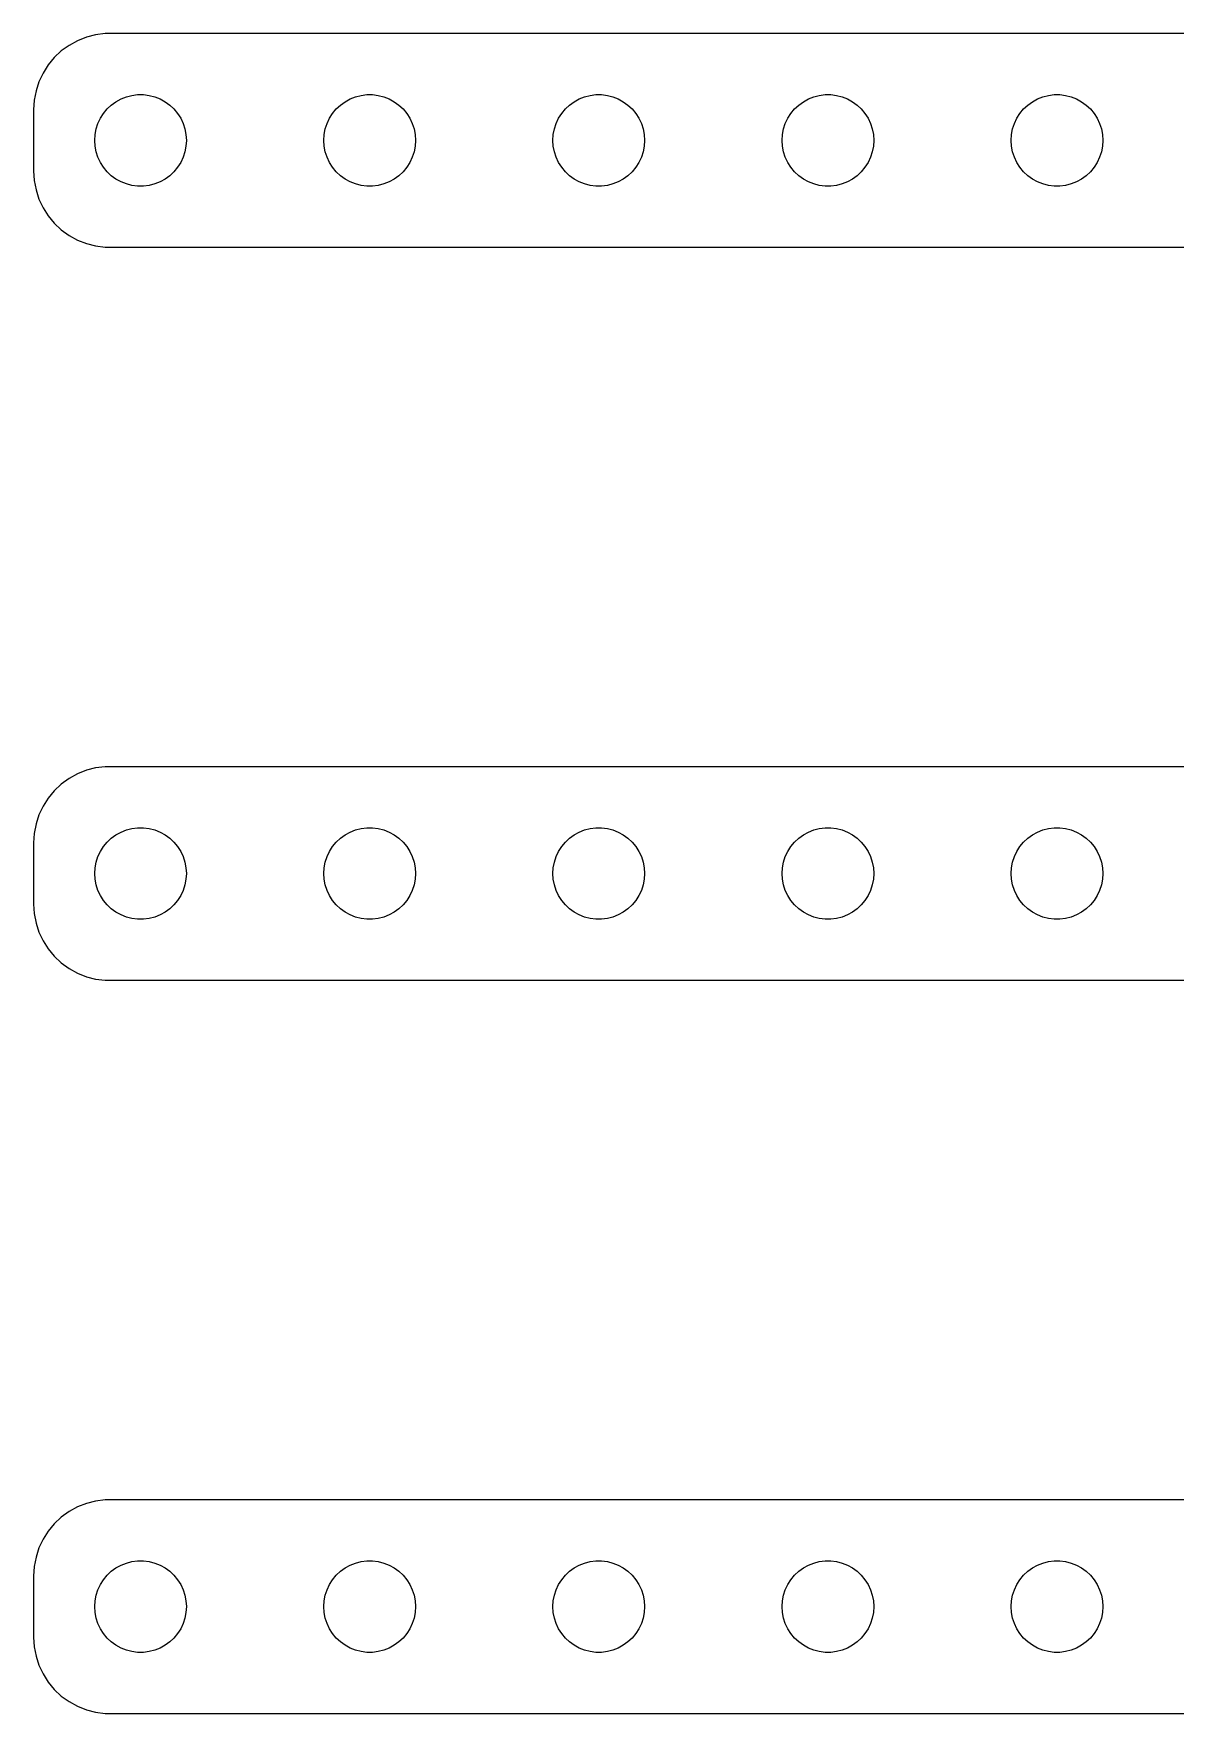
# Model space of a CAD drawing. Header units: metres. Extents: x -75 to 75, y 45 to 99.
# Drawn here: x -74.8 to -37.4, y 44.5 to 99.5 of the extents above; entities that cross this region are included whole.
import ezdxf

# ---------------------------------------------------------------- set-up
doc = ezdxf.new("R2010")
doc.units = ezdxf.units.M

msp = doc.modelspace()

# ---------------------------------------------------------------- linework, layer by layer
for p, q in [((-73.5896, 99.1108), (-73.8436, 98.9263)), ((-73.3144, 99.2621), (-73.5896, 99.1108)), ((-73.0225, 99.3776), (-73.3144, 99.2621)), ((-72.7184, 99.4557), (-73.0225, 99.3776)), ((-72.407, 99.4951), (-72.7184, 99.4557)), ((72.407, 99.4951), (-72.407, 99.4951)), ((-74.2725, 98.4695), (-74.4408, 98.2044)), ((-74.0724, 98.7114), (-74.2725, 98.4695)), ((-73.8436, 98.9263), (-74.0724, 98.7114)), ((-74.5744, 97.9203), (-74.6714, 97.6217)), ((-74.4408, 98.2044), (-74.5744, 97.9203)), ((-74.6714, 97.6217), (-74.7303, 97.3133)), ((-72.0537, 97.2665), (-71.8887, 97.3572)), ((-71.8887, 97.3572), (-71.7135, 97.4266)), ((-71.7135, 97.4266), (-71.5311, 97.4734)), ((-71.5311, 97.4734), (-71.3442, 97.497)), ((-71.3442, 97.497), (-71.1558, 97.497)), ((-71.1558, 97.497), (-70.9689, 97.4734)), ((-70.9689, 97.4734), (-70.7865, 97.4266)), ((-70.7865, 97.4266), (-70.6113, 97.3572)), ((-70.6113, 97.3572), (-70.4463, 97.2665)), ((-64.5537, 97.2665), (-64.3887, 97.3572)), ((-64.3887, 97.3572), (-64.2135, 97.4266)), ((-64.2135, 97.4266), (-64.0311, 97.4734)), ((-64.0311, 97.4734), (-63.8442, 97.497)), ((-63.8442, 97.497), (-63.6558, 97.497)), ((-63.6558, 97.497), (-63.4689, 97.4734)), ((-63.4689, 97.4734), (-63.2865, 97.4266)), ((-63.2865, 97.4266), (-63.1113, 97.3572)), ((-63.1113, 97.3572), (-62.9463, 97.2665)), ((-57.0537, 97.2665), (-56.8887, 97.3572)), ((-56.8887, 97.3572), (-56.7135, 97.4266)), ((-56.7135, 97.4266), (-56.5311, 97.4734)), ((-56.5311, 97.4734), (-56.3442, 97.497)), ((-56.3442, 97.497), (-56.1558, 97.497)), ((-56.1558, 97.497), (-55.9689, 97.4734)), ((-55.9689, 97.4734), (-55.7865, 97.4266)), ((-55.7865, 97.4266), (-55.6113, 97.3572)), ((-55.6113, 97.3572), (-55.4463, 97.2665)), ((-49.5537, 97.2665), (-49.3887, 97.3572)), ((-49.3887, 97.3572), (-49.2135, 97.4266)), ((-49.2135, 97.4266), (-49.0311, 97.4734)), ((-49.0311, 97.4734), (-48.8442, 97.497)), ((-48.8442, 97.497), (-48.6558, 97.497)), ((-48.6558, 97.497), (-48.4689, 97.4734)), ((-48.4689, 97.4734), (-48.2865, 97.4266)), ((-48.2865, 97.4266), (-48.1113, 97.3572)), ((-48.1113, 97.3572), (-47.9463, 97.2665)), ((-42.0537, 97.2665), (-41.8887, 97.3572)), ((-41.8887, 97.3572), (-41.7135, 97.4266)), ((-41.7135, 97.4266), (-41.5311, 97.4734)), ((-41.5311, 97.4734), (-41.3442, 97.497)), ((-41.3442, 97.497), (-41.1558, 97.497)), ((-41.1558, 97.497), (-40.9689, 97.4734)), ((-40.9689, 97.4734), (-40.7865, 97.4266)), ((-40.7865, 97.4266), (-40.6113, 97.3572)), ((-40.6113, 97.3572), (-40.4463, 97.2665)), ((-74.7303, 97.3133), (-74.75, 97)), ((-74.75, 97), (-74.75, 95)), ((-72.5645, 96.7226), (-72.4635, 96.8817)), ((-72.4635, 96.8817), (-72.3434, 97.0268)), ((-72.3434, 97.0268), (-72.2061, 97.1558)), ((-72.2061, 97.1558), (-72.0537, 97.2665)), ((-70.4463, 97.2665), (-70.2939, 97.1558)), ((-70.2939, 97.1558), (-70.1565, 97.0268)), ((-70.1565, 97.0268), (-70.0365, 96.8817)), ((-70.0365, 96.8817), (-69.9355, 96.7226)), ((-65.0645, 96.7226), (-64.9635, 96.8817)), ((-64.9635, 96.8817), (-64.8434, 97.0268)), ((-64.8434, 97.0268), (-64.7061, 97.1558)), ((-64.7061, 97.1558), (-64.5537, 97.2665)), ((-62.9463, 97.2665), (-62.7939, 97.1558)), ((-62.7939, 97.1558), (-62.6565, 97.0268)), ((-62.6565, 97.0268), (-62.5365, 96.8817)), ((-62.5365, 96.8817), (-62.4355, 96.7226)), ((-57.5645, 96.7226), (-57.4635, 96.8817)), ((-57.4635, 96.8817), (-57.3434, 97.0268)), ((-57.3434, 97.0268), (-57.2061, 97.1558)), ((-57.2061, 97.1558), (-57.0537, 97.2665)), ((-55.4463, 97.2665), (-55.2939, 97.1558)), ((-55.2939, 97.1558), (-55.1565, 97.0268)), ((-55.1565, 97.0268), (-55.0365, 96.8817)), ((-55.0365, 96.8817), (-54.9355, 96.7226)), ((-50.0645, 96.7226), (-49.9635, 96.8817)), ((-49.9635, 96.8817), (-49.8434, 97.0268)), ((-49.8434, 97.0268), (-49.7061, 97.1558)), ((-49.7061, 97.1558), (-49.5537, 97.2665)), ((-47.9463, 97.2665), (-47.7939, 97.1558)), ((-47.7939, 97.1558), (-47.6565, 97.0268)), ((-47.6565, 97.0268), (-47.5365, 96.8817)), ((-47.5365, 96.8817), (-47.4355, 96.7226)), ((-42.5645, 96.7226), (-42.4635, 96.8817)), ((-42.4635, 96.8817), (-42.3434, 97.0268)), ((-42.3434, 97.0268), (-42.2061, 97.1558)), ((-42.2061, 97.1558), (-42.0537, 97.2665)), ((-40.4463, 97.2665), (-40.2939, 97.1558)), ((-40.2939, 97.1558), (-40.1565, 97.0268)), ((-40.1565, 97.0268), (-40.0365, 96.8817)), ((-40.0365, 96.8817), (-39.9355, 96.7226)), ((-72.7382, 96.188), (-72.7029, 96.373)), ((-72.7029, 96.373), (-72.6447, 96.5522)), ((-72.6447, 96.5522), (-72.5645, 96.7226)), ((-69.9355, 96.7226), (-69.8553, 96.5522)), ((-69.8553, 96.5522), (-69.7971, 96.373)), ((-69.7971, 96.373), (-69.7618, 96.188)), ((-65.2382, 96.188), (-65.2029, 96.373)), ((-65.2029, 96.373), (-65.1447, 96.5522)), ((-65.1447, 96.5522), (-65.0645, 96.7226)), ((-62.4355, 96.7226), (-62.3553, 96.5522)), ((-62.3553, 96.5522), (-62.2971, 96.373)), ((-62.2971, 96.373), (-62.2618, 96.188)), ((-57.7382, 96.188), (-57.7029, 96.373)), ((-57.7029, 96.373), (-57.6447, 96.5522)), ((-57.6447, 96.5522), (-57.5645, 96.7226)), ((-54.9355, 96.7226), (-54.8553, 96.5522)), ((-54.8553, 96.5522), (-54.7971, 96.373)), ((-54.7971, 96.373), (-54.7618, 96.188)), ((-50.2382, 96.188), (-50.2029, 96.373)), ((-50.2029, 96.373), (-50.1447, 96.5522)), ((-50.1447, 96.5522), (-50.0645, 96.7226)), ((-47.4355, 96.7226), (-47.3553, 96.5522)), ((-47.3553, 96.5522), (-47.2971, 96.373)), ((-47.2971, 96.373), (-47.2618, 96.188)), ((-42.7382, 96.188), (-42.7029, 96.373)), ((-42.7029, 96.373), (-42.6447, 96.5522)), ((-42.6447, 96.5522), (-42.5645, 96.7226)), ((-39.9355, 96.7226), (-39.8553, 96.5522)), ((-39.8553, 96.5522), (-39.7971, 96.373)), ((-39.7971, 96.373), (-39.7618, 96.188)), ((-72.75, 96), (-72.7382, 96.188)), ((-72.7382, 95.812), (-72.75, 96)), ((-72.7029, 95.627), (-72.7382, 95.812)), ((-69.7618, 95.812), (-69.7971, 95.627)), ((-69.7618, 96.188), (-69.75, 96)), ((-69.75, 96), (-69.7618, 95.812)), ((-65.25, 96), (-65.2382, 96.188)), ((-65.2382, 95.812), (-65.25, 96)), ((-65.2029, 95.627), (-65.2382, 95.812)), ((-62.2618, 95.812), (-62.2971, 95.627)), ((-62.2618, 96.188), (-62.25, 96)), ((-62.25, 96), (-62.2618, 95.812)), ((-57.75, 96), (-57.7382, 96.188)), ((-57.7382, 95.812), (-57.75, 96)), ((-57.7029, 95.627), (-57.7382, 95.812)), ((-54.7618, 95.812), (-54.7971, 95.627)), ((-54.7618, 96.188), (-54.75, 96)), ((-54.75, 96), (-54.7618, 95.812)), ((-50.25, 96), (-50.2382, 96.188)), ((-50.2382, 95.812), (-50.25, 96)), ((-50.2029, 95.627), (-50.2382, 95.812)), ((-47.2618, 95.812), (-47.2971, 95.627)), ((-47.2618, 96.188), (-47.25, 96)), ((-47.25, 96), (-47.2618, 95.812)), ((-42.75, 96), (-42.7382, 96.188)), ((-42.7382, 95.812), (-42.75, 96)), ((-42.7029, 95.627), (-42.7382, 95.812)), ((-39.7618, 95.812), (-39.7971, 95.627)), ((-39.7618, 96.188), (-39.75, 96)), ((-39.75, 96), (-39.7618, 95.812)), ((-72.6447, 95.4478), (-72.7029, 95.627)), ((-72.5645, 95.2774), (-72.6447, 95.4478)), ((-72.4635, 95.1183), (-72.5645, 95.2774)), ((-69.9355, 95.2774), (-70.0365, 95.1183)), ((-69.8553, 95.4478), (-69.9355, 95.2774)), ((-69.7971, 95.627), (-69.8553, 95.4478)), ((-65.1447, 95.4478), (-65.2029, 95.627)), ((-65.0645, 95.2774), (-65.1447, 95.4478)), ((-64.9635, 95.1183), (-65.0645, 95.2774)), ((-62.4355, 95.2774), (-62.5365, 95.1183)), ((-62.3553, 95.4478), (-62.4355, 95.2774)), ((-62.2971, 95.627), (-62.3553, 95.4478)), ((-57.6447, 95.4478), (-57.7029, 95.627)), ((-57.5645, 95.2774), (-57.6447, 95.4478)), ((-57.4635, 95.1183), (-57.5645, 95.2774)), ((-54.9355, 95.2774), (-55.0365, 95.1183)), ((-54.8553, 95.4478), (-54.9355, 95.2774)), ((-54.7971, 95.627), (-54.8553, 95.4478)), ((-50.1447, 95.4478), (-50.2029, 95.627)), ((-50.0645, 95.2774), (-50.1447, 95.4478)), ((-49.9635, 95.1183), (-50.0645, 95.2774)), ((-47.4355, 95.2774), (-47.5365, 95.1183)), ((-47.3553, 95.4478), (-47.4355, 95.2774)), ((-47.2971, 95.627), (-47.3553, 95.4478)), ((-42.6447, 95.4478), (-42.7029, 95.627)), ((-42.5645, 95.2774), (-42.6447, 95.4478)), ((-42.4635, 95.1183), (-42.5645, 95.2774)), ((-39.9355, 95.2774), (-40.0365, 95.1183)), ((-39.8553, 95.4478), (-39.9355, 95.2774)), ((-39.7971, 95.627), (-39.8553, 95.4478)), ((-74.75, 95), (-74.7303, 94.6867)), ((-74.7303, 94.6867), (-74.6714, 94.3783)), ((-72.3434, 94.9732), (-72.4635, 95.1183)), ((-72.2061, 94.8442), (-72.3434, 94.9732)), ((-72.0537, 94.7335), (-72.2061, 94.8442)), ((-71.8887, 94.6428), (-72.0537, 94.7335)), ((-71.7135, 94.5734), (-71.8887, 94.6428)), ((-70.6113, 94.6428), (-70.7865, 94.5734)), ((-70.4463, 94.7335), (-70.6113, 94.6428)), ((-70.2939, 94.8442), (-70.4463, 94.7335)), ((-70.1565, 94.9732), (-70.2939, 94.8442)), ((-70.0365, 95.1183), (-70.1565, 94.9732)), ((-64.8434, 94.9732), (-64.9635, 95.1183)), ((-64.7061, 94.8442), (-64.8434, 94.9732)), ((-64.5537, 94.7335), (-64.7061, 94.8442)), ((-64.3887, 94.6428), (-64.5537, 94.7335)), ((-64.2135, 94.5734), (-64.3887, 94.6428)), ((-63.1113, 94.6428), (-63.2865, 94.5734)), ((-62.9463, 94.7335), (-63.1113, 94.6428)), ((-62.7939, 94.8442), (-62.9463, 94.7335)), ((-62.6565, 94.9732), (-62.7939, 94.8442)), ((-62.5365, 95.1183), (-62.6565, 94.9732)), ((-57.3434, 94.9732), (-57.4635, 95.1183)), ((-57.2061, 94.8442), (-57.3434, 94.9732)), ((-57.0537, 94.7335), (-57.2061, 94.8442)), ((-56.8887, 94.6428), (-57.0537, 94.7335)), ((-56.7135, 94.5734), (-56.8887, 94.6428)), ((-55.6113, 94.6428), (-55.7865, 94.5734)), ((-55.4463, 94.7335), (-55.6113, 94.6428)), ((-55.2939, 94.8442), (-55.4463, 94.7335)), ((-55.1565, 94.9732), (-55.2939, 94.8442)), ((-55.0365, 95.1183), (-55.1565, 94.9732)), ((-49.8434, 94.9732), (-49.9635, 95.1183)), ((-49.7061, 94.8442), (-49.8434, 94.9732)), ((-49.5537, 94.7335), (-49.7061, 94.8442)), ((-49.3887, 94.6428), (-49.5537, 94.7335)), ((-49.2135, 94.5734), (-49.3887, 94.6428)), ((-48.1113, 94.6428), (-48.2865, 94.5734)), ((-47.9463, 94.7335), (-48.1113, 94.6428)), ((-47.7939, 94.8442), (-47.9463, 94.7335)), ((-47.6565, 94.9732), (-47.7939, 94.8442)), ((-47.5365, 95.1183), (-47.6565, 94.9732)), ((-42.3434, 94.9732), (-42.4635, 95.1183)), ((-42.2061, 94.8442), (-42.3434, 94.9732)), ((-42.0537, 94.7335), (-42.2061, 94.8442)), ((-41.8887, 94.6428), (-42.0537, 94.7335)), ((-41.7135, 94.5734), (-41.8887, 94.6428)), ((-40.6113, 94.6428), (-40.7865, 94.5734)), ((-40.4463, 94.7335), (-40.6113, 94.6428)), ((-40.2939, 94.8442), (-40.4463, 94.7335)), ((-40.1565, 94.9732), (-40.2939, 94.8442)), ((-40.0365, 95.1183), (-40.1565, 94.9732)), ((-74.6714, 94.3783), (-74.5744, 94.0797)), ((-74.5744, 94.0797), (-74.4408, 93.7956)), ((-71.5311, 94.5266), (-71.7135, 94.5734)), ((-71.3442, 94.503), (-71.5311, 94.5266)), ((-71.1558, 94.503), (-71.3442, 94.503)), ((-70.9689, 94.5266), (-71.1558, 94.503)), ((-70.7865, 94.5734), (-70.9689, 94.5266)), ((-64.0311, 94.5266), (-64.2135, 94.5734)), ((-63.8442, 94.503), (-64.0311, 94.5266)), ((-63.6558, 94.503), (-63.8442, 94.503)), ((-63.4689, 94.5266), (-63.6558, 94.503)), ((-63.2865, 94.5734), (-63.4689, 94.5266)), ((-56.5311, 94.5266), (-56.7135, 94.5734)), ((-56.3442, 94.503), (-56.5311, 94.5266)), ((-56.1558, 94.503), (-56.3442, 94.503)), ((-55.9689, 94.5266), (-56.1558, 94.503)), ((-55.7865, 94.5734), (-55.9689, 94.5266)), ((-49.0311, 94.5266), (-49.2135, 94.5734)), ((-48.8442, 94.503), (-49.0311, 94.5266)), ((-48.6558, 94.503), (-48.8442, 94.503)), ((-48.4689, 94.5266), (-48.6558, 94.503)), ((-48.2865, 94.5734), (-48.4689, 94.5266)), ((-41.5311, 94.5266), (-41.7135, 94.5734)), ((-41.3442, 94.503), (-41.5311, 94.5266)), ((-41.1558, 94.503), (-41.3442, 94.503)), ((-40.9689, 94.5266), (-41.1558, 94.503)), ((-40.7865, 94.5734), (-40.9689, 94.5266)), ((-74.4408, 93.7956), (-74.2725, 93.5305)), ((-74.2725, 93.5305), (-74.0724, 93.2886)), ((-74.0724, 93.2886), (-73.8436, 93.0737)), ((-73.8436, 93.0737), (-73.5896, 92.8892)), ((-73.5896, 92.8892), (-73.3144, 92.7379)), ((-73.3144, 92.7379), (-73.0225, 92.6224)), ((-73.0225, 92.6224), (-72.7184, 92.5443)), ((-72.7184, 92.5443), (-72.407, 92.5049)), ((-72.407, 92.5049), (72.407, 92.5049)), ((-73.0225, 75.3776), (-73.3144, 75.2621)), ((-72.7184, 75.4557), (-73.0225, 75.3776)), ((-72.407, 75.4951), (-72.7184, 75.4557)), ((72.407, 75.4951), (-72.407, 75.4951)), ((-73.8436, 74.9263), (-74.0724, 74.7114)), ((-73.5896, 75.1108), (-73.8436, 74.9263)), ((-73.3144, 75.2621), (-73.5896, 75.1108)), ((-74.2725, 74.4695), (-74.4408, 74.2044)), ((-74.0724, 74.7114), (-74.2725, 74.4695)), ((-74.5744, 73.9203), (-74.6714, 73.6217)), ((-74.4408, 74.2044), (-74.5744, 73.9203)), ((-74.7303, 73.3133), (-74.75, 73)), ((-74.6714, 73.6217), (-74.7303, 73.3133)), ((-72.3434, 73.0268), (-72.2061, 73.1558)), ((-72.2061, 73.1558), (-72.0537, 73.2665)), ((-72.0537, 73.2665), (-71.8887, 73.3572)), ((-71.8887, 73.3572), (-71.7135, 73.4266)), ((-71.7135, 73.4266), (-71.5311, 73.4734)), ((-71.5311, 73.4734), (-71.3442, 73.497)), ((-71.3442, 73.497), (-71.1558, 73.497)), ((-71.1558, 73.497), (-70.9689, 73.4734)), ((-70.9689, 73.4734), (-70.7865, 73.4266)), ((-70.7865, 73.4266), (-70.6113, 73.3572)), ((-70.6113, 73.3572), (-70.4463, 73.2665)), ((-70.4463, 73.2665), (-70.2939, 73.1558)), ((-70.2939, 73.1558), (-70.1565, 73.0268)), ((-64.8434, 73.0268), (-64.7061, 73.1558)), ((-64.7061, 73.1558), (-64.5537, 73.2665)), ((-64.5537, 73.2665), (-64.3887, 73.3572)), ((-64.3887, 73.3572), (-64.2135, 73.4266)), ((-64.2135, 73.4266), (-64.0311, 73.4734)), ((-64.0311, 73.4734), (-63.8442, 73.497)), ((-63.8442, 73.497), (-63.6558, 73.497)), ((-63.6558, 73.497), (-63.4689, 73.4734)), ((-63.4689, 73.4734), (-63.2865, 73.4266)), ((-63.2865, 73.4266), (-63.1113, 73.3572)), ((-63.1113, 73.3572), (-62.9463, 73.2665)), ((-62.9463, 73.2665), (-62.7939, 73.1558)), ((-62.7939, 73.1558), (-62.6565, 73.0268)), ((-57.3434, 73.0268), (-57.2061, 73.1558)), ((-57.2061, 73.1558), (-57.0537, 73.2665)), ((-57.0537, 73.2665), (-56.8887, 73.3572)), ((-56.8887, 73.3572), (-56.7135, 73.4266)), ((-56.7135, 73.4266), (-56.5311, 73.4734)), ((-56.5311, 73.4734), (-56.3442, 73.497)), ((-56.3442, 73.497), (-56.1558, 73.497)), ((-56.1558, 73.497), (-55.9689, 73.4734)), ((-55.9689, 73.4734), (-55.7865, 73.4266)), ((-55.7865, 73.4266), (-55.6113, 73.3572)), ((-55.6113, 73.3572), (-55.4463, 73.2665)), ((-55.4463, 73.2665), (-55.2939, 73.1558)), ((-55.2939, 73.1558), (-55.1565, 73.0268)), ((-49.8434, 73.0268), (-49.7061, 73.1558)), ((-49.7061, 73.1558), (-49.5537, 73.2665)), ((-49.5537, 73.2665), (-49.3887, 73.3572)), ((-49.3887, 73.3572), (-49.2135, 73.4266)), ((-49.2135, 73.4266), (-49.0311, 73.4734)), ((-49.0311, 73.4734), (-48.8442, 73.497)), ((-48.8442, 73.497), (-48.6558, 73.497)), ((-48.6558, 73.497), (-48.4689, 73.4734)), ((-48.4689, 73.4734), (-48.2865, 73.4266)), ((-48.2865, 73.4266), (-48.1113, 73.3572)), ((-48.1113, 73.3572), (-47.9463, 73.2665)), ((-47.9463, 73.2665), (-47.7939, 73.1558)), ((-47.7939, 73.1558), (-47.6565, 73.0268)), ((-42.3434, 73.0268), (-42.2061, 73.1558)), ((-42.2061, 73.1558), (-42.0537, 73.2665)), ((-42.0537, 73.2665), (-41.8887, 73.3572)), ((-41.8887, 73.3572), (-41.7135, 73.4266)), ((-41.7135, 73.4266), (-41.5311, 73.4734)), ((-41.5311, 73.4734), (-41.3442, 73.497)), ((-41.3442, 73.497), (-41.1558, 73.497)), ((-41.1558, 73.497), (-40.9689, 73.4734)), ((-40.9689, 73.4734), (-40.7865, 73.4266)), ((-40.7865, 73.4266), (-40.6113, 73.3572)), ((-40.6113, 73.3572), (-40.4463, 73.2665)), ((-40.4463, 73.2665), (-40.2939, 73.1558)), ((-40.2939, 73.1558), (-40.1565, 73.0268)), ((-74.75, 73), (-74.75, 71)), ((-72.6447, 72.5522), (-72.5645, 72.7226)), ((-72.5645, 72.7226), (-72.4635, 72.8817)), ((-72.4635, 72.8817), (-72.3434, 73.0268)), ((-70.1565, 73.0268), (-70.0365, 72.8817)), ((-70.0365, 72.8817), (-69.9355, 72.7226)), ((-69.9355, 72.7226), (-69.8553, 72.5522)), ((-65.1447, 72.5522), (-65.0645, 72.7226)), ((-65.0645, 72.7226), (-64.9635, 72.8817)), ((-64.9635, 72.8817), (-64.8434, 73.0268)), ((-62.6565, 73.0268), (-62.5365, 72.8817)), ((-62.5365, 72.8817), (-62.4355, 72.7226)), ((-62.4355, 72.7226), (-62.3553, 72.5522)), ((-57.6447, 72.5522), (-57.5645, 72.7226)), ((-57.5645, 72.7226), (-57.4635, 72.8817)), ((-57.4635, 72.8817), (-57.3434, 73.0268)), ((-55.1565, 73.0268), (-55.0365, 72.8817)), ((-55.0365, 72.8817), (-54.9355, 72.7226)), ((-54.9355, 72.7226), (-54.8553, 72.5522)), ((-50.1447, 72.5522), (-50.0645, 72.7226)), ((-50.0645, 72.7226), (-49.9635, 72.8817)), ((-49.9635, 72.8817), (-49.8434, 73.0268)), ((-47.6565, 73.0268), (-47.5365, 72.8817)), ((-47.5365, 72.8817), (-47.4355, 72.7226)), ((-47.4355, 72.7226), (-47.3553, 72.5522)), ((-42.6447, 72.5522), (-42.5645, 72.7226)), ((-42.5645, 72.7226), (-42.4635, 72.8817)), ((-42.4635, 72.8817), (-42.3434, 73.0268)), ((-40.1565, 73.0268), (-40.0365, 72.8817)), ((-40.0365, 72.8817), (-39.9355, 72.7226)), ((-39.9355, 72.7226), (-39.8553, 72.5522)), ((-72.75, 72), (-72.7382, 72.188)), ((-72.7382, 72.188), (-72.7029, 72.373)), ((-72.7029, 72.373), (-72.6447, 72.5522)), ((-69.8553, 72.5522), (-69.7971, 72.373)), ((-69.7971, 72.373), (-69.7618, 72.188)), ((-69.7618, 72.188), (-69.75, 72)), ((-65.25, 72), (-65.2382, 72.188)), ((-65.2382, 72.188), (-65.2029, 72.373)), ((-65.2029, 72.373), (-65.1447, 72.5522)), ((-62.3553, 72.5522), (-62.2971, 72.373)), ((-62.2971, 72.373), (-62.2618, 72.188)), ((-62.2618, 72.188), (-62.25, 72)), ((-57.75, 72), (-57.7382, 72.188)), ((-57.7382, 72.188), (-57.7029, 72.373)), ((-57.7029, 72.373), (-57.6447, 72.5522)), ((-54.8553, 72.5522), (-54.7971, 72.373)), ((-54.7971, 72.373), (-54.7618, 72.188)), ((-54.7618, 72.188), (-54.75, 72)), ((-50.25, 72), (-50.2382, 72.188)), ((-50.2382, 72.188), (-50.2029, 72.373)), ((-50.2029, 72.373), (-50.1447, 72.5522)), ((-47.3553, 72.5522), (-47.2971, 72.373)), ((-47.2971, 72.373), (-47.2618, 72.188)), ((-47.2618, 72.188), (-47.25, 72)), ((-42.75, 72), (-42.7382, 72.188)), ((-42.7382, 72.188), (-42.7029, 72.373)), ((-42.7029, 72.373), (-42.6447, 72.5522)), ((-39.8553, 72.5522), (-39.7971, 72.373)), ((-39.7971, 72.373), (-39.7618, 72.188)), ((-39.7618, 72.188), (-39.75, 72)), ((-72.7382, 71.812), (-72.75, 72)), ((-72.7029, 71.627), (-72.7382, 71.812)), ((-72.6447, 71.4478), (-72.7029, 71.627)), ((-69.7971, 71.627), (-69.8553, 71.4478)), ((-69.7618, 71.812), (-69.7971, 71.627)), ((-69.75, 72), (-69.7618, 71.812)), ((-65.2382, 71.812), (-65.25, 72)), ((-65.2029, 71.627), (-65.2382, 71.812)), ((-65.1447, 71.4478), (-65.2029, 71.627)), ((-62.2971, 71.627), (-62.3553, 71.4478)), ((-62.2618, 71.812), (-62.2971, 71.627)), ((-62.25, 72), (-62.2618, 71.812)), ((-57.7382, 71.812), (-57.75, 72)), ((-57.7029, 71.627), (-57.7382, 71.812)), ((-57.6447, 71.4478), (-57.7029, 71.627)), ((-54.7971, 71.627), (-54.8553, 71.4478)), ((-54.7618, 71.812), (-54.7971, 71.627)), ((-54.75, 72), (-54.7618, 71.812)), ((-50.2382, 71.812), (-50.25, 72)), ((-50.2029, 71.627), (-50.2382, 71.812)), ((-50.1447, 71.4478), (-50.2029, 71.627)), ((-47.2971, 71.627), (-47.3553, 71.4478)), ((-47.2618, 71.812), (-47.2971, 71.627)), ((-47.25, 72), (-47.2618, 71.812)), ((-42.7382, 71.812), (-42.75, 72)), ((-42.7029, 71.627), (-42.7382, 71.812)), ((-42.6447, 71.4478), (-42.7029, 71.627)), ((-39.7971, 71.627), (-39.8553, 71.4478)), ((-39.7618, 71.812), (-39.7971, 71.627)), ((-39.75, 72), (-39.7618, 71.812)), ((-74.75, 71), (-74.7303, 70.6867)), ((-72.5645, 71.2774), (-72.6447, 71.4478)), ((-72.4635, 71.1183), (-72.5645, 71.2774)), ((-72.3434, 70.9732), (-72.4635, 71.1183)), ((-72.2061, 70.8442), (-72.3434, 70.9732)), ((-70.1565, 70.9732), (-70.2939, 70.8442)), ((-70.0365, 71.1183), (-70.1565, 70.9732)), ((-69.9355, 71.2774), (-70.0365, 71.1183)), ((-69.8553, 71.4478), (-69.9355, 71.2774)), ((-65.0645, 71.2774), (-65.1447, 71.4478)), ((-64.9635, 71.1183), (-65.0645, 71.2774)), ((-64.8434, 70.9732), (-64.9635, 71.1183)), ((-64.7061, 70.8442), (-64.8434, 70.9732)), ((-62.6565, 70.9732), (-62.7939, 70.8442)), ((-62.5365, 71.1183), (-62.6565, 70.9732)), ((-62.4355, 71.2774), (-62.5365, 71.1183)), ((-62.3553, 71.4478), (-62.4355, 71.2774)), ((-57.5645, 71.2774), (-57.6447, 71.4478)), ((-57.4635, 71.1183), (-57.5645, 71.2774)), ((-57.3434, 70.9732), (-57.4635, 71.1183)), ((-57.2061, 70.8442), (-57.3434, 70.9732)), ((-55.1565, 70.9732), (-55.2939, 70.8442)), ((-55.0365, 71.1183), (-55.1565, 70.9732)), ((-54.9355, 71.2774), (-55.0365, 71.1183)), ((-54.8553, 71.4478), (-54.9355, 71.2774)), ((-50.0645, 71.2774), (-50.1447, 71.4478)), ((-49.9635, 71.1183), (-50.0645, 71.2774)), ((-49.8434, 70.9732), (-49.9635, 71.1183)), ((-49.7061, 70.8442), (-49.8434, 70.9732)), ((-47.6565, 70.9732), (-47.7939, 70.8442)), ((-47.5365, 71.1183), (-47.6565, 70.9732)), ((-47.4355, 71.2774), (-47.5365, 71.1183)), ((-47.3553, 71.4478), (-47.4355, 71.2774)), ((-42.5645, 71.2774), (-42.6447, 71.4478)), ((-42.4635, 71.1183), (-42.5645, 71.2774)), ((-42.3434, 70.9732), (-42.4635, 71.1183)), ((-42.2061, 70.8442), (-42.3434, 70.9732)), ((-40.1565, 70.9732), (-40.2939, 70.8442)), ((-40.0365, 71.1183), (-40.1565, 70.9732)), ((-39.9355, 71.2774), (-40.0365, 71.1183)), ((-39.8553, 71.4478), (-39.9355, 71.2774)), ((-74.7303, 70.6867), (-74.6714, 70.3783)), ((-72.0537, 70.7335), (-72.2061, 70.8442)), ((-71.8887, 70.6428), (-72.0537, 70.7335)), ((-71.7135, 70.5734), (-71.8887, 70.6428)), ((-71.5311, 70.5266), (-71.7135, 70.5734)), ((-71.3442, 70.503), (-71.5311, 70.5266)), ((-71.1558, 70.503), (-71.3442, 70.503)), ((-70.9689, 70.5266), (-71.1558, 70.503)), ((-70.7865, 70.5734), (-70.9689, 70.5266)), ((-70.6113, 70.6428), (-70.7865, 70.5734)), ((-70.4463, 70.7335), (-70.6113, 70.6428)), ((-70.2939, 70.8442), (-70.4463, 70.7335)), ((-64.5537, 70.7335), (-64.7061, 70.8442)), ((-64.3887, 70.6428), (-64.5537, 70.7335)), ((-64.2135, 70.5734), (-64.3887, 70.6428)), ((-64.0311, 70.5266), (-64.2135, 70.5734)), ((-63.8442, 70.503), (-64.0311, 70.5266)), ((-63.6558, 70.503), (-63.8442, 70.503)), ((-63.4689, 70.5266), (-63.6558, 70.503)), ((-63.2865, 70.5734), (-63.4689, 70.5266)), ((-63.1113, 70.6428), (-63.2865, 70.5734)), ((-62.9463, 70.7335), (-63.1113, 70.6428)), ((-62.7939, 70.8442), (-62.9463, 70.7335)), ((-57.0537, 70.7335), (-57.2061, 70.8442)), ((-56.8887, 70.6428), (-57.0537, 70.7335)), ((-56.7135, 70.5734), (-56.8887, 70.6428)), ((-56.5311, 70.5266), (-56.7135, 70.5734)), ((-56.3442, 70.503), (-56.5311, 70.5266)), ((-56.1558, 70.503), (-56.3442, 70.503)), ((-55.9689, 70.5266), (-56.1558, 70.503)), ((-55.7865, 70.5734), (-55.9689, 70.5266)), ((-55.6113, 70.6428), (-55.7865, 70.5734)), ((-55.4463, 70.7335), (-55.6113, 70.6428)), ((-55.2939, 70.8442), (-55.4463, 70.7335)), ((-49.5537, 70.7335), (-49.7061, 70.8442)), ((-49.3887, 70.6428), (-49.5537, 70.7335)), ((-49.2135, 70.5734), (-49.3887, 70.6428)), ((-49.0311, 70.5266), (-49.2135, 70.5734)), ((-48.8442, 70.503), (-49.0311, 70.5266)), ((-48.6558, 70.503), (-48.8442, 70.503)), ((-48.4689, 70.5266), (-48.6558, 70.503)), ((-48.2865, 70.5734), (-48.4689, 70.5266)), ((-48.1113, 70.6428), (-48.2865, 70.5734)), ((-47.9463, 70.7335), (-48.1113, 70.6428)), ((-47.7939, 70.8442), (-47.9463, 70.7335)), ((-42.0537, 70.7335), (-42.2061, 70.8442)), ((-41.8887, 70.6428), (-42.0537, 70.7335)), ((-41.7135, 70.5734), (-41.8887, 70.6428)), ((-41.5311, 70.5266), (-41.7135, 70.5734)), ((-41.3442, 70.503), (-41.5311, 70.5266)), ((-41.1558, 70.503), (-41.3442, 70.503)), ((-40.9689, 70.5266), (-41.1558, 70.503)), ((-40.7865, 70.5734), (-40.9689, 70.5266)), ((-40.6113, 70.6428), (-40.7865, 70.5734)), ((-40.4463, 70.7335), (-40.6113, 70.6428)), ((-40.2939, 70.8442), (-40.4463, 70.7335)), ((-74.6714, 70.3783), (-74.5744, 70.0797)), ((-74.5744, 70.0797), (-74.4408, 69.7956)), ((-74.4408, 69.7956), (-74.2725, 69.5305)), ((-74.2725, 69.5305), (-74.0724, 69.2886)), ((-74.0724, 69.2886), (-73.8436, 69.0737)), ((-73.8436, 69.0737), (-73.5896, 68.8892)), ((-73.5896, 68.8892), (-73.3144, 68.7379)), ((-73.3144, 68.7379), (-73.0225, 68.6224)), ((-73.0225, 68.6224), (-72.7184, 68.5443)), ((-72.7184, 68.5443), (-72.407, 68.5049)), ((-72.407, 68.5049), (72.407, 68.5049)), ((-73.3144, 51.2621), (-73.5896, 51.1108)), ((-73.0225, 51.3776), (-73.3144, 51.2621)), ((-72.7184, 51.4557), (-73.0225, 51.3776)), ((-72.407, 51.4951), (-72.7184, 51.4557)), ((72.407, 51.4951), (-72.407, 51.4951)), ((-74.0724, 50.7114), (-74.2725, 50.4695)), ((-73.8436, 50.9263), (-74.0724, 50.7114)), ((-73.5896, 51.1108), (-73.8436, 50.9263)), ((-74.4408, 50.2044), (-74.5744, 49.9203)), ((-74.2725, 50.4695), (-74.4408, 50.2044)), ((-74.6714, 49.6217), (-74.7303, 49.3133)), ((-74.5744, 49.9203), (-74.6714, 49.6217)), ((-71.5311, 49.4734), (-71.3442, 49.497)), ((-71.3442, 49.497), (-71.1558, 49.497)), ((-71.1558, 49.497), (-70.9689, 49.4734)), ((-64.0311, 49.4734), (-63.8442, 49.497)), ((-63.8442, 49.497), (-63.6558, 49.497)), ((-63.6558, 49.497), (-63.4689, 49.4734)), ((-56.5311, 49.4734), (-56.3442, 49.497)), ((-56.3442, 49.497), (-56.1558, 49.497)), ((-56.1558, 49.497), (-55.9689, 49.4734)), ((-49.0311, 49.4734), (-48.8442, 49.497)), ((-48.8442, 49.497), (-48.6558, 49.497)), ((-48.6558, 49.497), (-48.4689, 49.4734)), ((-41.5311, 49.4734), (-41.3442, 49.497)), ((-41.3442, 49.497), (-41.1558, 49.497)), ((-41.1558, 49.497), (-40.9689, 49.4734)), ((-74.7303, 49.3133), (-74.75, 49)), ((-74.75, 49), (-74.75, 47)), ((-72.4635, 48.8817), (-72.3434, 49.0268)), ((-72.3434, 49.0268), (-72.2061, 49.1558)), ((-72.2061, 49.1558), (-72.0537, 49.2665)), ((-72.0537, 49.2665), (-71.8887, 49.3572)), ((-71.8887, 49.3572), (-71.7135, 49.4266)), ((-71.7135, 49.4266), (-71.5311, 49.4734)), ((-70.9689, 49.4734), (-70.7865, 49.4266)), ((-70.7865, 49.4266), (-70.6113, 49.3572)), ((-70.6113, 49.3572), (-70.4463, 49.2665)), ((-70.4463, 49.2665), (-70.2939, 49.1558)), ((-70.2939, 49.1558), (-70.1565, 49.0268)), ((-70.1565, 49.0268), (-70.0365, 48.8817)), ((-64.9635, 48.8817), (-64.8434, 49.0268)), ((-64.8434, 49.0268), (-64.7061, 49.1558)), ((-64.7061, 49.1558), (-64.5537, 49.2665)), ((-64.5537, 49.2665), (-64.3887, 49.3572)), ((-64.3887, 49.3572), (-64.2135, 49.4266)), ((-64.2135, 49.4266), (-64.0311, 49.4734)), ((-63.4689, 49.4734), (-63.2865, 49.4266)), ((-63.2865, 49.4266), (-63.1113, 49.3572)), ((-63.1113, 49.3572), (-62.9463, 49.2665)), ((-62.9463, 49.2665), (-62.7939, 49.1558)), ((-62.7939, 49.1558), (-62.6565, 49.0268)), ((-62.6565, 49.0268), (-62.5365, 48.8817)), ((-57.4635, 48.8817), (-57.3434, 49.0268)), ((-57.3434, 49.0268), (-57.2061, 49.1558)), ((-57.2061, 49.1558), (-57.0537, 49.2665)), ((-57.0537, 49.2665), (-56.8887, 49.3572)), ((-56.8887, 49.3572), (-56.7135, 49.4266)), ((-56.7135, 49.4266), (-56.5311, 49.4734)), ((-55.9689, 49.4734), (-55.7865, 49.4266)), ((-55.7865, 49.4266), (-55.6113, 49.3572)), ((-55.6113, 49.3572), (-55.4463, 49.2665)), ((-55.4463, 49.2665), (-55.2939, 49.1558)), ((-55.2939, 49.1558), (-55.1565, 49.0268)), ((-55.1565, 49.0268), (-55.0365, 48.8817)), ((-49.9635, 48.8817), (-49.8434, 49.0268)), ((-49.8434, 49.0268), (-49.7061, 49.1558)), ((-49.7061, 49.1558), (-49.5537, 49.2665)), ((-49.5537, 49.2665), (-49.3887, 49.3572)), ((-49.3887, 49.3572), (-49.2135, 49.4266)), ((-49.2135, 49.4266), (-49.0311, 49.4734)), ((-48.4689, 49.4734), (-48.2865, 49.4266)), ((-48.2865, 49.4266), (-48.1113, 49.3572)), ((-48.1113, 49.3572), (-47.9463, 49.2665)), ((-47.9463, 49.2665), (-47.7939, 49.1558)), ((-47.7939, 49.1558), (-47.6565, 49.0268)), ((-47.6565, 49.0268), (-47.5365, 48.8817)), ((-42.4635, 48.8817), (-42.3434, 49.0268)), ((-42.3434, 49.0268), (-42.2061, 49.1558)), ((-42.2061, 49.1558), (-42.0537, 49.2665)), ((-42.0537, 49.2665), (-41.8887, 49.3572)), ((-41.8887, 49.3572), (-41.7135, 49.4266)), ((-41.7135, 49.4266), (-41.5311, 49.4734)), ((-40.9689, 49.4734), (-40.7865, 49.4266)), ((-40.7865, 49.4266), (-40.6113, 49.3572)), ((-40.6113, 49.3572), (-40.4463, 49.2665)), ((-40.4463, 49.2665), (-40.2939, 49.1558)), ((-40.2939, 49.1558), (-40.1565, 49.0268)), ((-40.1565, 49.0268), (-40.0365, 48.8817)), ((-72.7029, 48.373), (-72.6447, 48.5522)), ((-72.6447, 48.5522), (-72.5645, 48.7226)), ((-72.5645, 48.7226), (-72.4635, 48.8817)), ((-70.0365, 48.8817), (-69.9355, 48.7226)), ((-69.9355, 48.7226), (-69.8553, 48.5522)), ((-69.8553, 48.5522), (-69.7971, 48.373)), ((-65.2029, 48.373), (-65.1447, 48.5522)), ((-65.1447, 48.5522), (-65.0645, 48.7226)), ((-65.0645, 48.7226), (-64.9635, 48.8817)), ((-62.5365, 48.8817), (-62.4355, 48.7226)), ((-62.4355, 48.7226), (-62.3553, 48.5522)), ((-62.3553, 48.5522), (-62.2971, 48.373)), ((-57.7029, 48.373), (-57.6447, 48.5522)), ((-57.6447, 48.5522), (-57.5645, 48.7226)), ((-57.5645, 48.7226), (-57.4635, 48.8817)), ((-55.0365, 48.8817), (-54.9355, 48.7226)), ((-54.9355, 48.7226), (-54.8553, 48.5522)), ((-54.8553, 48.5522), (-54.7971, 48.373)), ((-50.2029, 48.373), (-50.1447, 48.5522)), ((-50.1447, 48.5522), (-50.0645, 48.7226)), ((-50.0645, 48.7226), (-49.9635, 48.8817)), ((-47.5365, 48.8817), (-47.4355, 48.7226)), ((-47.4355, 48.7226), (-47.3553, 48.5522)), ((-47.3553, 48.5522), (-47.2971, 48.373)), ((-42.7029, 48.373), (-42.6447, 48.5522)), ((-42.6447, 48.5522), (-42.5645, 48.7226)), ((-42.5645, 48.7226), (-42.4635, 48.8817)), ((-40.0365, 48.8817), (-39.9355, 48.7226)), ((-39.9355, 48.7226), (-39.8553, 48.5522)), ((-39.8553, 48.5522), (-39.7971, 48.373)), ((-72.75, 48), (-72.7382, 48.188)), ((-72.7382, 47.812), (-72.75, 48)), ((-72.7382, 48.188), (-72.7029, 48.373)), ((-69.7971, 48.373), (-69.7618, 48.188)), ((-69.7618, 48.188), (-69.75, 48)), ((-69.75, 48), (-69.7618, 47.812)), ((-65.25, 48), (-65.2382, 48.188)), ((-65.2382, 47.812), (-65.25, 48)), ((-65.2382, 48.188), (-65.2029, 48.373)), ((-62.2971, 48.373), (-62.2618, 48.188)), ((-62.2618, 48.188), (-62.25, 48)), ((-62.25, 48), (-62.2618, 47.812)), ((-57.75, 48), (-57.7382, 48.188)), ((-57.7382, 47.812), (-57.75, 48)), ((-57.7382, 48.188), (-57.7029, 48.373)), ((-54.7971, 48.373), (-54.7618, 48.188)), ((-54.7618, 48.188), (-54.75, 48)), ((-54.75, 48), (-54.7618, 47.812)), ((-50.25, 48), (-50.2382, 48.188)), ((-50.2382, 47.812), (-50.25, 48)), ((-50.2382, 48.188), (-50.2029, 48.373)), ((-47.2971, 48.373), (-47.2618, 48.188)), ((-47.2618, 48.188), (-47.25, 48)), ((-47.25, 48), (-47.2618, 47.812)), ((-42.75, 48), (-42.7382, 48.188)), ((-42.7382, 47.812), (-42.75, 48)), ((-42.7382, 48.188), (-42.7029, 48.373)), ((-39.7971, 48.373), (-39.7618, 48.188)), ((-39.7618, 48.188), (-39.75, 48)), ((-39.75, 48), (-39.7618, 47.812)), ((-72.7029, 47.627), (-72.7382, 47.812)), ((-72.6447, 47.4478), (-72.7029, 47.627)), ((-72.5645, 47.2774), (-72.6447, 47.4478)), ((-69.8553, 47.4478), (-69.9355, 47.2774)), ((-69.7971, 47.627), (-69.8553, 47.4478)), ((-69.7618, 47.812), (-69.7971, 47.627)), ((-65.2029, 47.627), (-65.2382, 47.812)), ((-65.1447, 47.4478), (-65.2029, 47.627)), ((-65.0645, 47.2774), (-65.1447, 47.4478)), ((-62.3553, 47.4478), (-62.4355, 47.2774)), ((-62.2971, 47.627), (-62.3553, 47.4478)), ((-62.2618, 47.812), (-62.2971, 47.627)), ((-57.7029, 47.627), (-57.7382, 47.812)), ((-57.6447, 47.4478), (-57.7029, 47.627)), ((-57.5645, 47.2774), (-57.6447, 47.4478)), ((-54.8553, 47.4478), (-54.9355, 47.2774)), ((-54.7971, 47.627), (-54.8553, 47.4478)), ((-54.7618, 47.812), (-54.7971, 47.627)), ((-50.2029, 47.627), (-50.2382, 47.812)), ((-50.1447, 47.4478), (-50.2029, 47.627)), ((-50.0645, 47.2774), (-50.1447, 47.4478)), ((-47.3553, 47.4478), (-47.4355, 47.2774)), ((-47.2971, 47.627), (-47.3553, 47.4478)), ((-47.2618, 47.812), (-47.2971, 47.627)), ((-42.7029, 47.627), (-42.7382, 47.812)), ((-42.6447, 47.4478), (-42.7029, 47.627)), ((-42.5645, 47.2774), (-42.6447, 47.4478)), ((-39.8553, 47.4478), (-39.9355, 47.2774)), ((-39.7971, 47.627), (-39.8553, 47.4478)), ((-39.7618, 47.812), (-39.7971, 47.627)), ((-74.75, 47), (-74.7303, 46.6867)), ((-72.4635, 47.1183), (-72.5645, 47.2774)), ((-72.3434, 46.9732), (-72.4635, 47.1183)), ((-72.2061, 46.8442), (-72.3434, 46.9732)), ((-72.0537, 46.7335), (-72.2061, 46.8442)), ((-70.2939, 46.8442), (-70.4463, 46.7335)), ((-70.1565, 46.9732), (-70.2939, 46.8442)), ((-70.0365, 47.1183), (-70.1565, 46.9732)), ((-69.9355, 47.2774), (-70.0365, 47.1183)), ((-64.9635, 47.1183), (-65.0645, 47.2774)), ((-64.8434, 46.9732), (-64.9635, 47.1183)), ((-64.7061, 46.8442), (-64.8434, 46.9732)), ((-64.5537, 46.7335), (-64.7061, 46.8442)), ((-62.7939, 46.8442), (-62.9463, 46.7335)), ((-62.6565, 46.9732), (-62.7939, 46.8442)), ((-62.5365, 47.1183), (-62.6565, 46.9732)), ((-62.4355, 47.2774), (-62.5365, 47.1183)), ((-57.4635, 47.1183), (-57.5645, 47.2774)), ((-57.3434, 46.9732), (-57.4635, 47.1183)), ((-57.2061, 46.8442), (-57.3434, 46.9732)), ((-57.0537, 46.7335), (-57.2061, 46.8442)), ((-55.2939, 46.8442), (-55.4463, 46.7335)), ((-55.1565, 46.9732), (-55.2939, 46.8442)), ((-55.0365, 47.1183), (-55.1565, 46.9732)), ((-54.9355, 47.2774), (-55.0365, 47.1183)), ((-49.9635, 47.1183), (-50.0645, 47.2774)), ((-49.8434, 46.9732), (-49.9635, 47.1183)), ((-49.7061, 46.8442), (-49.8434, 46.9732)), ((-49.5537, 46.7335), (-49.7061, 46.8442)), ((-47.7939, 46.8442), (-47.9463, 46.7335)), ((-47.6565, 46.9732), (-47.7939, 46.8442)), ((-47.5365, 47.1183), (-47.6565, 46.9732)), ((-47.4355, 47.2774), (-47.5365, 47.1183)), ((-42.4635, 47.1183), (-42.5645, 47.2774)), ((-42.3434, 46.9732), (-42.4635, 47.1183)), ((-42.2061, 46.8442), (-42.3434, 46.9732)), ((-42.0537, 46.7335), (-42.2061, 46.8442)), ((-40.2939, 46.8442), (-40.4463, 46.7335)), ((-40.1565, 46.9732), (-40.2939, 46.8442)), ((-40.0365, 47.1183), (-40.1565, 46.9732)), ((-39.9355, 47.2774), (-40.0365, 47.1183)), ((-74.7303, 46.6867), (-74.6714, 46.3783)), ((-74.6714, 46.3783), (-74.5744, 46.0797)), ((-71.8887, 46.6428), (-72.0537, 46.7335)), ((-71.7135, 46.5734), (-71.8887, 46.6428)), ((-71.5311, 46.5266), (-71.7135, 46.5734)), ((-71.3442, 46.503), (-71.5311, 46.5266)), ((-71.1558, 46.503), (-71.3442, 46.503)), ((-70.9689, 46.5266), (-71.1558, 46.503)), ((-70.7865, 46.5734), (-70.9689, 46.5266)), ((-70.6113, 46.6428), (-70.7865, 46.5734)), ((-70.4463, 46.7335), (-70.6113, 46.6428)), ((-64.3887, 46.6428), (-64.5537, 46.7335)), ((-64.2135, 46.5734), (-64.3887, 46.6428)), ((-64.0311, 46.5266), (-64.2135, 46.5734)), ((-63.8442, 46.503), (-64.0311, 46.5266)), ((-63.6558, 46.503), (-63.8442, 46.503)), ((-63.4689, 46.5266), (-63.6558, 46.503)), ((-63.2865, 46.5734), (-63.4689, 46.5266)), ((-63.1113, 46.6428), (-63.2865, 46.5734)), ((-62.9463, 46.7335), (-63.1113, 46.6428)), ((-56.8887, 46.6428), (-57.0537, 46.7335)), ((-56.7135, 46.5734), (-56.8887, 46.6428)), ((-56.5311, 46.5266), (-56.7135, 46.5734)), ((-56.3442, 46.503), (-56.5311, 46.5266)), ((-56.1558, 46.503), (-56.3442, 46.503)), ((-55.9689, 46.5266), (-56.1558, 46.503)), ((-55.7865, 46.5734), (-55.9689, 46.5266)), ((-55.6113, 46.6428), (-55.7865, 46.5734)), ((-55.4463, 46.7335), (-55.6113, 46.6428)), ((-49.3887, 46.6428), (-49.5537, 46.7335)), ((-49.2135, 46.5734), (-49.3887, 46.6428)), ((-49.0311, 46.5266), (-49.2135, 46.5734)), ((-48.8442, 46.503), (-49.0311, 46.5266)), ((-48.6558, 46.503), (-48.8442, 46.503)), ((-48.4689, 46.5266), (-48.6558, 46.503)), ((-48.2865, 46.5734), (-48.4689, 46.5266)), ((-48.1113, 46.6428), (-48.2865, 46.5734)), ((-47.9463, 46.7335), (-48.1113, 46.6428)), ((-41.8887, 46.6428), (-42.0537, 46.7335)), ((-41.7135, 46.5734), (-41.8887, 46.6428)), ((-41.5311, 46.5266), (-41.7135, 46.5734)), ((-41.3442, 46.503), (-41.5311, 46.5266)), ((-41.1558, 46.503), (-41.3442, 46.503)), ((-40.9689, 46.5266), (-41.1558, 46.503)), ((-40.7865, 46.5734), (-40.9689, 46.5266)), ((-40.6113, 46.6428), (-40.7865, 46.5734)), ((-40.4463, 46.7335), (-40.6113, 46.6428)), ((-74.5744, 46.0797), (-74.4408, 45.7956)), ((-74.4408, 45.7956), (-74.2725, 45.5305)), ((-74.2725, 45.5305), (-74.0724, 45.2886)), ((-74.0724, 45.2886), (-73.8436, 45.0737)), ((-73.8436, 45.0737), (-73.5896, 44.8892)), ((-73.5896, 44.8892), (-73.3144, 44.7379)), ((-73.3144, 44.7379), (-73.0225, 44.6224)), ((-73.0225, 44.6224), (-72.7184, 44.5443)), ((-72.7184, 44.5443), (-72.407, 44.5049)), ((-72.407, 44.5049), (72.407, 44.5049))]:
    msp.add_line(p, q)

doc.saveas('drawing.dxf')
